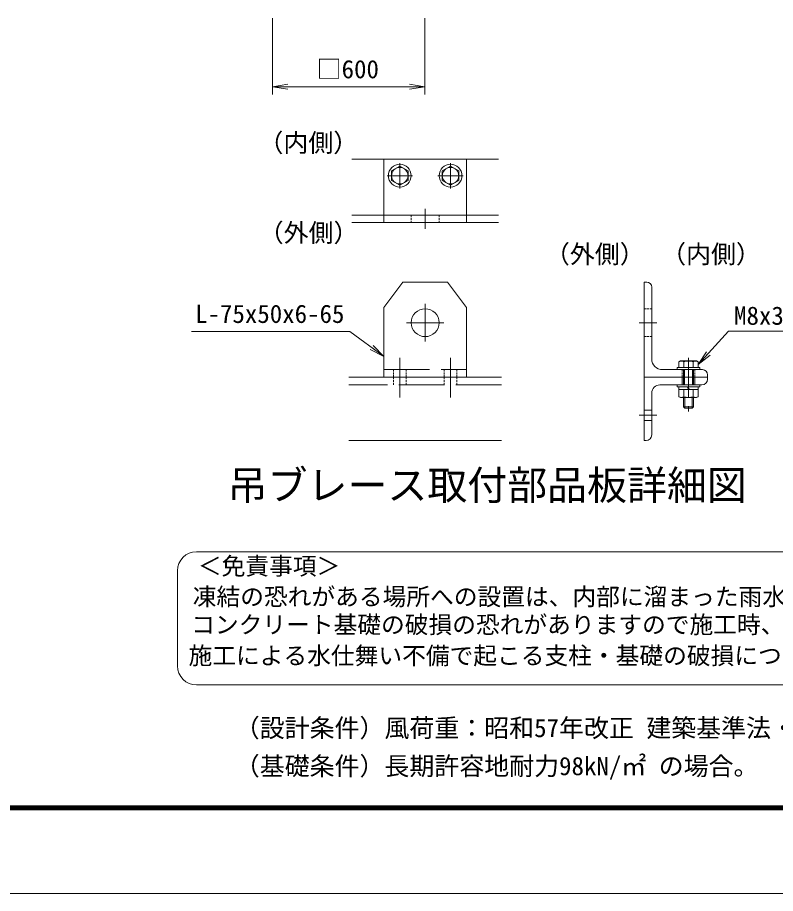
# Model space of a CAD drawing. Units: millimetres, scale not verified. Extents: x -6300 to 6300, y -4455 to 4455.
# Drawn here: x -1356 to 1634, y -4455 to -1002 of the extents above; entities that cross this region are included whole.
import ezdxf
from ezdxf.enums import TextEntityAlignment as Align

# ---------------------------------------------------------------- set-up
doc = ezdxf.new("R2010")
doc.units = ezdxf.units.MM
doc.header["$LTSCALE"] = 30
for name, pattern in [('DASHED', [7.5, 6, -1.5]), ('USER1', [50.8, 31.75, -6.35, 6.35, -6.35]), ('USER3', [0.375, 0.25, -0.125])]:
    doc.linetypes.add(name, pattern=pattern)
for name, color, linetype, lineweight in [('0-0_D-STR1', 1, 'Continuous', 18), ('0-1_D-BMK', 2, 'USER1', 13), ('0-5_D-STR-DIM', 7, 'Continuous', 9), ('0-6_0', 7, 'Continuous', 9), ('0-7_D-STR3', 3, 'Continuous', 13), ('0-9_D-STR-TXT', 7, 'Continuous', 9), ('0-A_D-TTL-TXT', 7, 'Continuous', 18), ('0-B_D-TTL', 7, 'Continuous', 9)]:
    doc.layers.add(name, color=color, linetype=linetype, lineweight=lineweight)
doc.styles.add('ＭＳ ゴシック', font='')
doc.styles.get('ＭＳ ゴシック').set_extended_font_data('MS Gothic')

# ---------------------------------------------------------------- blocks, each defined once
blk = doc.blocks.new('_Open')
at = {"layer": '0-6_0'}
blk.add_line((-30, 5), (0, 0), dxfattribs=at)
blk.add_lwpolyline([(-30, -5), (0, 0), (-30, 0)], dxfattribs=at)
blk = doc.blocks.new('U52')
at = {"layer": '0-1_D-BMK'}
for p, q in [((0, -300), (0, 300)), ((300, 0), (-300, 0))]:
    blk.add_line(p, q, dxfattribs=at)
at = {"layer": '0-7_D-STR3'}
blk.add_lwpolyline([(194.9, 112.5), (0, 225), (-194.9, 112.5), (-194.9, -112.5), (0, -225), (194.9, -112.5)], close=True, dxfattribs=at)
for radius in [270, 194.9]:
    blk.add_circle((0, 0), radius, dxfattribs=at)
blk = doc.blocks.new('U66')
at = {"layer": '0-1_D-BMK'}
blk.add_line((0, -282), (0, 987), dxfattribs=at)
at = {"layer": '0-7_D-STR3'}
for p, q in [((-120, 882), (-90, 912)), ((-120, 663), (-120, 882)), ((-90, 663), (-90, 912)), ((-90, 912), (90, 912)), ((90, 662.3), (90, 912)), ((120, 663), (120, 882)), ((187.5, 663), (-187.5, 663)), ((-112.6, 468), (-112.6, 641.3)), ((112.6, 468), (112.6, 641.3)), ((225.2, 468), (-225.2, 468)), ((11.3, 408), (-23.4, 468)), ((32, 408), (-2.6, 468)), ((-120, 0), (-120, 360)), ((-97.5, 0), (-97.5, 360)), ((97.5, 0), (97.5, 360)), ((120, 0), (120, 360)), ((-225.2, -48), (225.2, -48)), ((-225.2, -48), (-225.2, -186.1)), ((-189, -207), (-225.2, -186.1)), ((-189, -207), (189, -207)), ((-112.6, -48), (-112.6, -186.1)), ((112.6, -48), (112.6, -186.1)), ((189, -207), (225.2, -186.1)), ((225.2, -48), (225.2, -186.1))]:
    blk.add_line(p, q, dxfattribs=at)
for points in [[(-120, 882), (120, 882), (90, 912)], [(-225.2, 468), (-225.2, 641.3), (-187.5, 663)], [(225.2, 468), (225.2, 641.3), (187.5, 663)], [(231, 408), (-231, 408), (-231, 468)], [(231, 408), (231, 468), (-231, 468)]]:
    blk.add_lwpolyline(points, dxfattribs=at)
for points in [[(-270, 360), (270, 360), (270, 408), (-270, 408)], [(-270, -48), (270, -48), (270, 0), (-270, 0)]]:
    blk.add_lwpolyline(points, close=True, dxfattribs=at)
for centre, radius, start, end in [((-168.9, 559), 99.7, 55.61586, 124.38414), ((0, 286.1), 372.6, 72.4121, 107.5879), ((168.9, 559), 99.7, 55.61585, 124.38416), ((-168.9, -103.9), 99.7, 235.61585, 304.38415), ((0, 169), 372.6, 252.4121, 287.5879), ((168.9, -103.9), 99.7, 235.61585, 304.38415)]:
    blk.add_arc(centre, radius, start, end, dxfattribs=at)

msp = doc.modelspace()

# ---------------------------------------------------------------- linework, layer by layer
at = {"layer": '0-0_D-STR1'}
for p, q in [((89.77, -1560.83), (-36.87, -1560.83)), ((541.41, -1560.83), (414.77, -1560.83)), ((541.41, -1810.83), (-36.87, -1810.83)), ((553.77, -2420.19), (-49.23, -2420.19)), ((1178.47, -2450.19), (1343.47, -2450.19)), ((1265.97, -2420.19), (1265.97, -2450.19)), ((1315.97, -2420.19), (1315.97, -2450.19)), ((1145.97, -2647.69), (1145.97, -2482.69)), ((1145.97, -2550.19), (1115.97, -2550.19)), ((1145.97, -2590.19), (1115.97, -2590.19)), ((553.77, -2670.19), (-49.23, -2670.19))]:
    msp.add_line(p, q, dxfattribs=at)
at = {"layer": '0-0_D-STR1', "linetype": 'DASHED'}
for p, q in [((89.77, -1780.83), (-36.87, -1780.83)), ((541.41, -1780.83), (414.77, -1780.83)), ((553.77, -2450.19), (-49.23, -2450.19))]:
    msp.add_line(p, q, dxfattribs=at)
at = {"layer": '0-0_D-STR1', "linetype": 'USER3'}
for p, q in [((127.27, -2420.19), (127.27, -2450.19)), ((177.27, -2420.19), (177.27, -2450.19)), ((327.27, -2420.19), (327.27, -2450.19)), ((377.27, -2420.19), (377.27, -2450.19))]:
    msp.add_line(p, q, dxfattribs=at)
at = {"layer": '0-0_D-STR1'}
msp.add_lwpolyline([(1365.97, -2427.69), (1365.97, -2420.19), (1115.97, -2420.19), (1115.97, -2670.19), (1123.47, -2670.19)], dxfattribs=at)
for centre, radius, start, end in [((1178.47, -2482.69), 32.5, 90, 180), ((1343.47, -2427.69), 22.5, 270, 0), ((1123.47, -2647.69), 22.5, 270, 0)]:
    msp.add_arc(centre, radius, start, end, dxfattribs=at)
at = {"layer": '0-1_D-BMK'}
for p, q in [((252.27, -1755.83), (252.27, -1835.83)), ((252.27, -2131.21), (252.27, -2279.17)), ((178.29, -2205.19), (326.25, -2205.19)), ((1165.97, -2205.19), (1095.97, -2205.19)), ((152.27, -2343.19), (152.27, -2499.69)), ((352.27, -2343.19), (352.27, -2499.69)), ((1165.97, -2570.19), (1095.97, -2570.19))]:
    msp.add_line(p, q, dxfattribs=at)
at = {"layer": '0-5_D-STR-DIM'}
for p, q in [((-349.51, -1005.27), (-349.51, -1305.27)), ((250.49, -1005.27), (250.49, -1305.27)), ((-289.51, -1275.27), (190.49, -1275.27)), ((-669.64, -2240.42), (-44.77, -2240.42))]:
    msp.add_line(p, q, dxfattribs=at)
at = {"layer": '0-7_D-STR3'}
for p, q in [((89.77, -1560.83), (414.77, -1560.83)), ((89.77, -1810.83), (89.77, -1560.83)), ((414.77, -1810.83), (414.77, -1560.83)), ((89.77, -1780.83), (414.77, -1780.83)), ((89.77, -1810.83), (414.77, -1810.83)), ((164.77, -2045.19), (89.77, -2145.19)), ((164.77, -2045.19), (339.77, -2045.19)), ((339.77, -2045.19), (414.77, -2145.19)), ((1115.97, -2045.19), (1115.97, -2420.19)), ((1115.97, -2045.19), (1125.97, -2045.19)), ((1145.97, -2065.19), (1145.97, -2347.69)), ((89.77, -2145.19), (89.77, -2420.19)), ((414.77, -2145.19), (414.77, -2420.19)), ((1188.47, -2390.19), (1345.97, -2390.19)), ((1365.97, -2420.19), (1365.97, -2410.19)), ((89.77, -2420.19), (414.77, -2420.19)), ((1115.97, -2420.19), (1365.97, -2420.19))]:
    msp.add_line(p, q, dxfattribs=at)
at = {"layer": '0-7_D-STR3', "linetype": 'USER3'}
for p, q in [((197.27, -1780.83), (197.27, -1810.83)), ((307.27, -1780.83), (307.27, -1810.83)), ((1145.97, -2150.19), (1115.97, -2150.19)), ((1145.97, -2260.19), (1115.97, -2260.19)), ((127.27, -2390.19), (127.27, -2420.19)), ((177.27, -2390.19), (177.27, -2420.19)), ((327.27, -2390.19), (327.27, -2420.19)), ((377.27, -2390.19), (377.27, -2420.19)), ((1265.97, -2420.19), (1265.97, -2390.19)), ((1315.97, -2420.19), (1315.97, -2390.19))]:
    msp.add_line(p, q, dxfattribs=at)
at = {"layer": '0-7_D-STR3', "linetype": 'DASHED'}
msp.add_line((89.77, -2390.19), (414.77, -2390.19), dxfattribs=at)
at = {"layer": '0-7_D-STR3'}
msp.add_circle((252.27, -2205.19), 55, dxfattribs=at)
for centre, radius, start, end in [((1125.97, -2065.19), 20, 0, 90), ((1188.47, -2347.69), 42.5, 180, 270), ((1345.97, -2410.19), 20, 0, 90)]:
    msp.add_arc(centre, radius, start, end, dxfattribs=at)
at = {"layer": '0-9_D-STR-TXT'}
msp.add_line((-44.77, -2240.42), (88.16, -2337.59), dxfattribs=at)
msp.add_lwpolyline([(2095.6, -2238.7), (1448.34, -2238.7), (1329.85, -2369.2)], dxfattribs=at)
at = {"layer": '0-A_D-TTL-TXT', "color": 2}
for p, q in [((3018.67, -3108), (-649.66, -3108)), ((-724.66, -3183), (-724.66, -3558)), ((-649.66, -3633), (3018.67, -3633))]:
    msp.add_line(p, q, dxfattribs=at)
for centre, start, end in [((-649.66, -3183), 90, 180), ((-649.66, -3558), 180, 270)]:
    msp.add_arc(centre, 75, start, end, dxfattribs=at)
at = {"layer": '0-B_D-TTL', "color": 2, "lineweight": 18}
msp.add_lwpolyline([(-6300, 4455), (6300, 4455), (6300, -4455), (-6300, -4455)], close=True, dxfattribs=at)
at = {"layer": '0-B_D-TTL'}
for points in [[(-5895, 4125), (5895, 4125), (5895, -4125), (-5895, -4125)], [(-5891.25, 4121.25), (5891.25, 4121.25), (5891.25, -4121.25), (-5891.25, -4121.25)], [(-5887.5, 4117.5), (5887.5, 4117.5), (5887.5, -4117.5), (-5887.5, -4117.5)], [(-5883.75, 4113.75), (5883.75, 4113.75), (5883.75, -4113.75), (-5883.75, -4113.75)], [(-5880, 4110), (5880, 4110), (5880, -4110), (-5880, -4110)]]:
    msp.add_lwpolyline(points, close=True, dxfattribs=at)

# ---------------------------------------------------------------- block references
at = {"layer": '0-5_D-STR-DIM', "rotation": 180}
for name, p, xscale, yscale in [('_Open', (-349.51, -1275.27), 2, 2), ('U66', (1290.97, -2390.19), 0.1666667, 0.1666667)]:
    msp.add_blockref(name, p, dxfattribs=dict(at, xscale=xscale, yscale=yscale))
at = {"layer": '0-5_D-STR-DIM'}
for name, p, xscale, yscale in [('_Open', (250.49, -1275.27), 2, 2), ('U52', (152.27, -1625.83), 0.1666667, 0.1666667), ('U52', (352.27, -1625.83), 0.1666667, 0.1666667)]:
    msp.add_blockref(name, p, dxfattribs=dict(at, xscale=xscale, yscale=yscale))
at = {"layer": '0-9_D-STR-TXT', "xscale": 2, "yscale": 2}
for p, rotation in [((89.77, -2338.77), 323.83292), ((1328.5, -2370.68), 227.76085)]:
    msp.add_blockref('_Open', p, dxfattribs=dict(at, rotation=rotation))

# ---------------------------------------------------------------- texts
at = {"layer": '0-5_D-STR-DIM', "style": 'ＭＳ ゴシック'}
msp.add_text('□600', height=72.14, dxfattribs=at).set_placement((-175.73, -1263.63), align=Align.BOTTOM_LEFT)
at = {"layer": '0-9_D-STR-TXT', "style": 'ＭＳ ゴシック'}
for s, p in [('（内側）', (-405.28, -1553.55)), ('（外側）', (-404.36, -1908.31)), ('L-75x50x6-65', (-655.13, -2227.9)), ('M8x32(2W,1SW)', (1470.62, -2235.1))]:
    msp.add_text(s, height=72.14, dxfattribs=at).set_placement(p, align=Align.BOTTOM_LEFT)
at = {"layer": '0-A_D-TTL-TXT', "style": 'ＭＳ ゴシック'}
for s, height, p in [('（外側）', 72.14, (724.69, -1992.52)), ('（内側）', 72.14, (1182.9, -1992.52)), ('吊ブレース取付部品板詳細図', 115.5, (-526.92, -2938.08)), ('＜免責事項＞ \u3000\u3000', 68.62, (-644.1, -3219.27)), ('凍結の恐れがある場所への設置は、内部に溜まった雨水等の凍結融解により支柱の破損や', 68.62, (-664.39, -3340.01)), ('コンクリート基礎の破損の恐れがありますので施工時、水仕舞いを行ってください。', 68.62, (-670.55, -3450.15)), ('施工による水仕舞い不備で起こる支柱・基礎の破損について当社は責任を負いかねます。 ', 68.62, (-681.04, -3572.39)), ('（設計条件）風荷重：昭和57年改正 建築基準法・同施行令に基づく風圧力に準拠。', 72.14, (-498.67, -3860.4)), ('（基礎条件）長期許容地耐力98kN/㎡ の場合。', 72.14, (-498.67, -4010.4))]:
    msp.add_text(s, height=height, dxfattribs=at).set_placement(p, align=Align.BOTTOM_LEFT)

doc.saveas('drawing.dxf')
